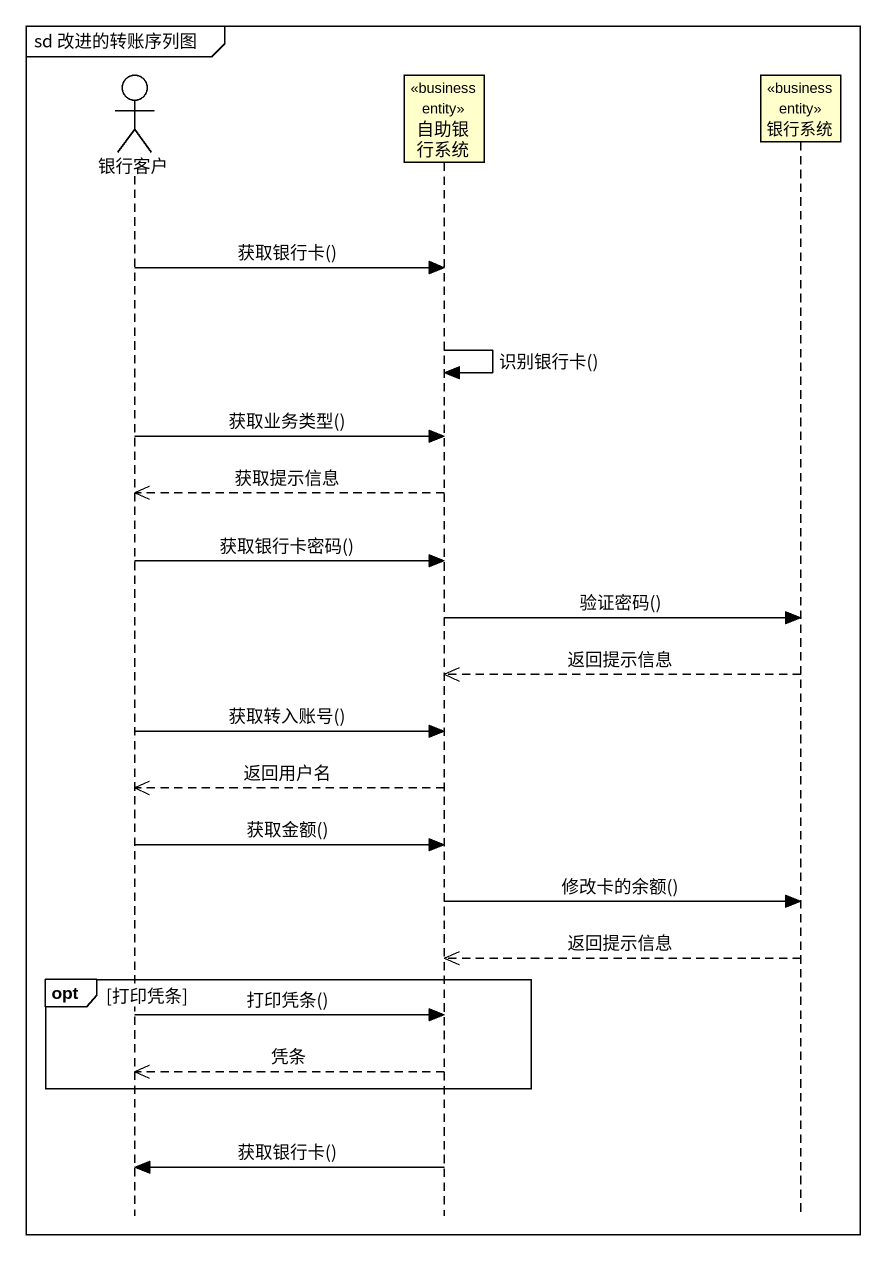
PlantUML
@startuml
mainframe sd 改进的转账序列图
hide footbox
actor 银行客户
participant 自助银行系统 <<business entity>>
participant 银行系统 <<business entity>>

银行客户 -> 自助银行系统 : 获取银行卡()
自助银行系统 -> 自助银行系统 : 识别银行卡()
银行客户 -> 自助银行系统 : 获取业务类型()
自助银行系统 -->> 银行客户 : 获取提示信息
银行客户 -> 自助银行系统 : 获取银行卡密码()
自助银行系统 -> 银行系统 : 验证密码()
银行系统 -->> 自助银行系统 : 返回提示信息
银行客户 -> 自助银行系统 : 获取转入账号()
自助银行系统 -->> 银行客户 : 返回用户名
银行客户 -> 自助银行系统 : 获取金额()
自助银行系统 -> 银行系统 : 修改卡的余额()
银行系统 -->> 自助银行系统 : 返回提示信息
opt 打印凭条
  银行客户 -> 自助银行系统 : 打印凭条()
  自助银行系统 -->> 银行客户 : 凭条
end
自助银行系统 -> 银行客户 : 获取银行卡()
@enduml
